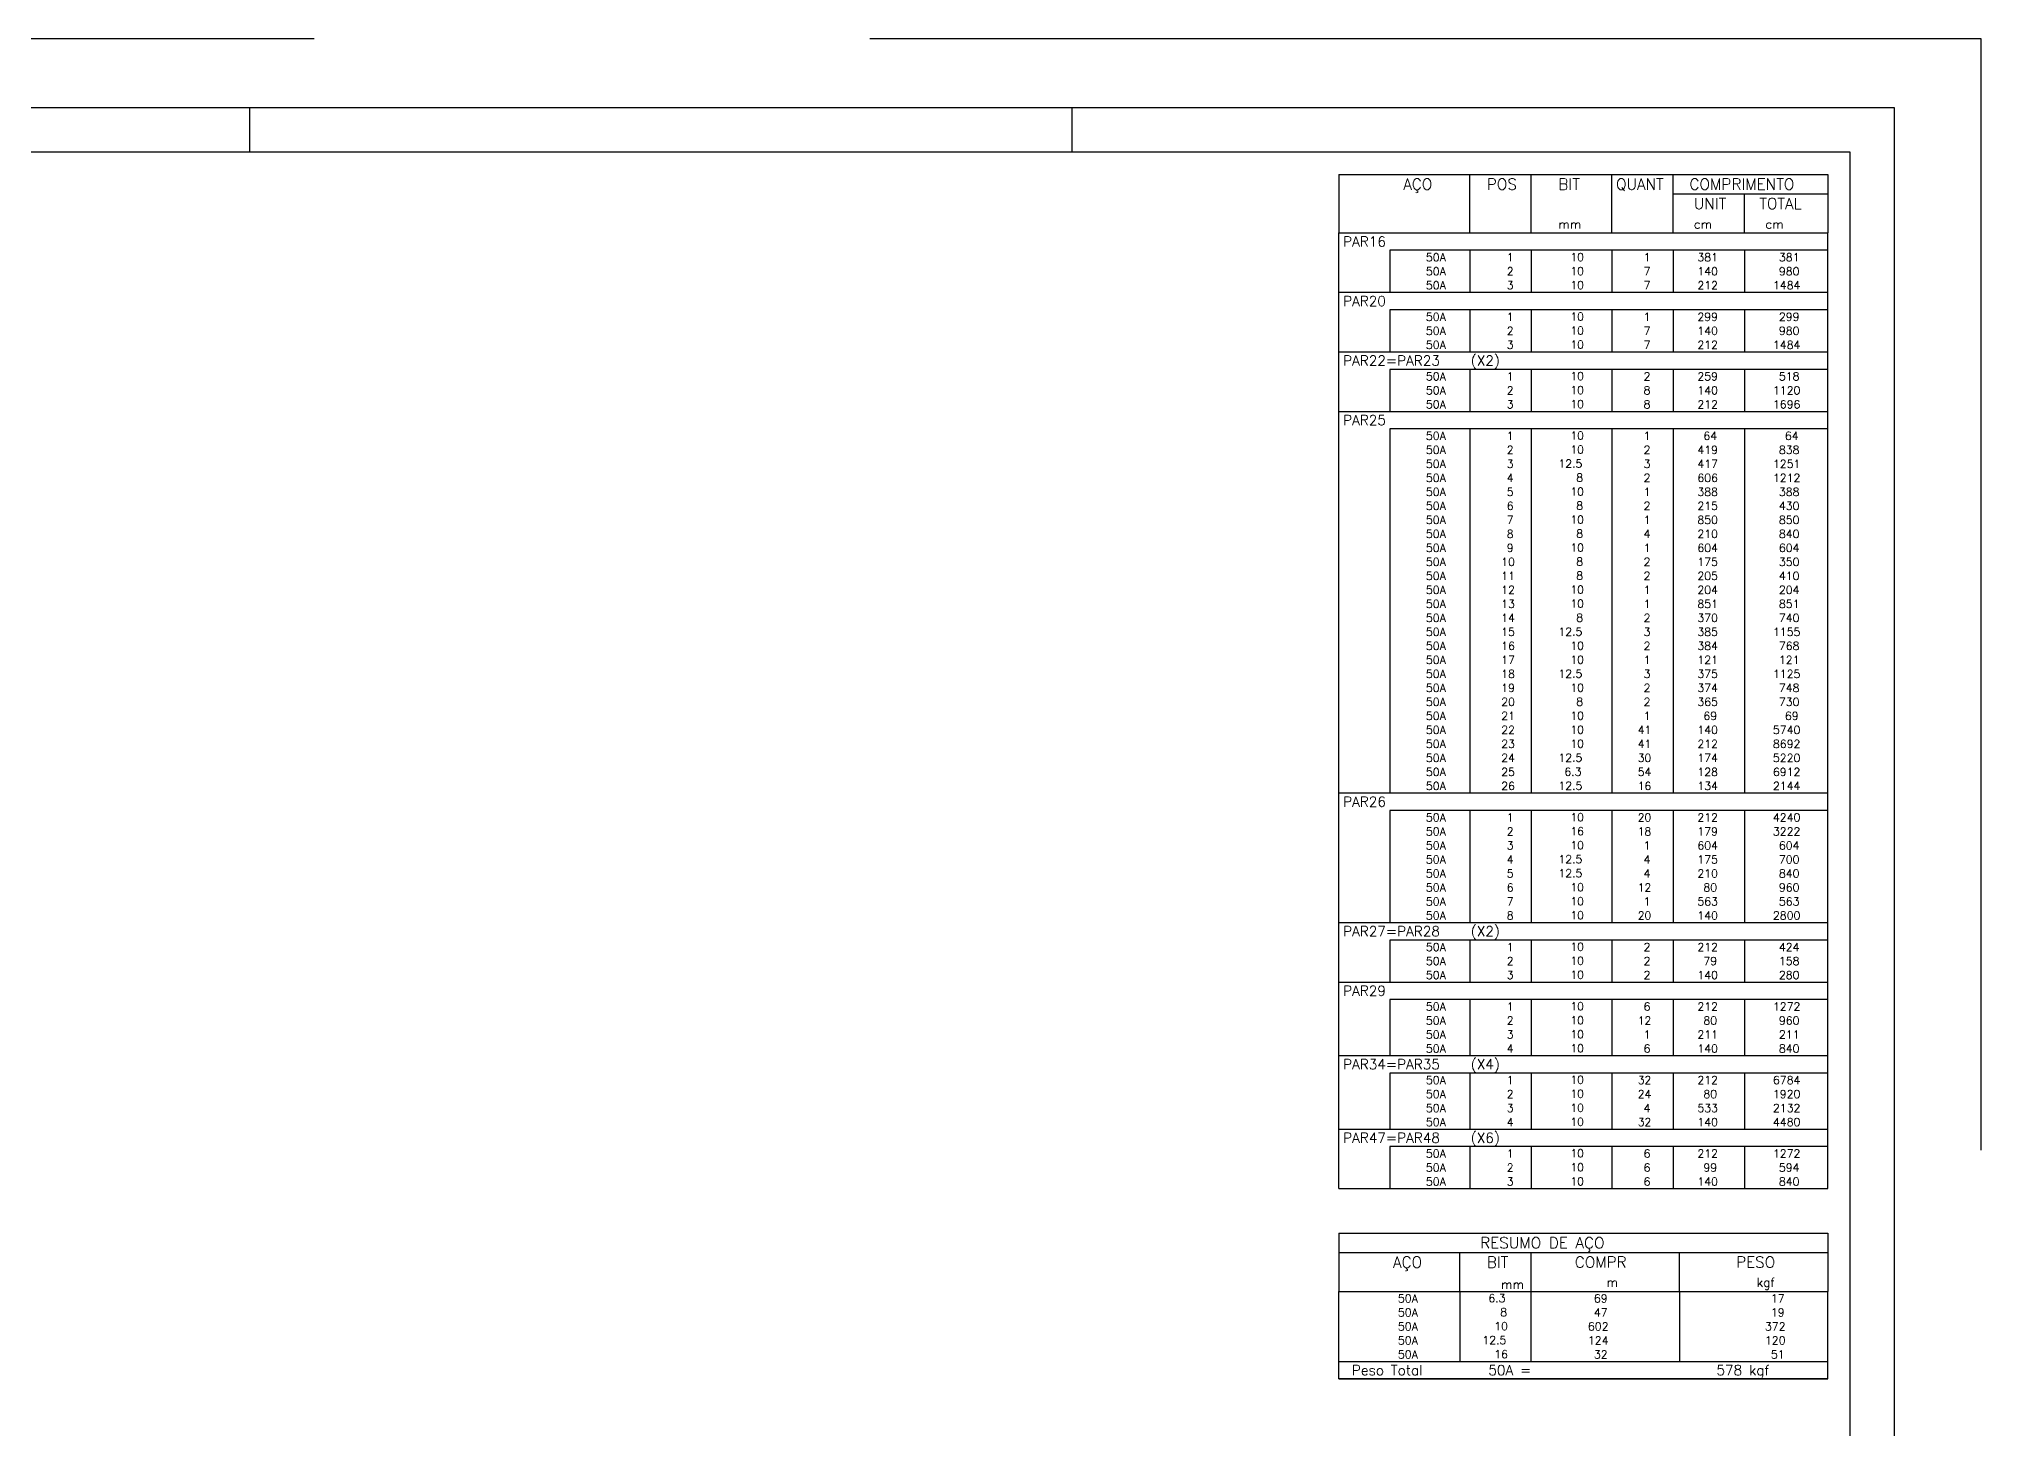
# Model space of a CAD drawing. Extents: x -2 to 121, y -2 to 61.
# Drawn here: x 77.16 to 120.85, y 29.7 to 60.95 of the extents above; entities that cross this region are included whole.
import ezdxf

# ---------------------------------------------------------------- set-up
doc = ezdxf.new("R2010")
doc.units = 0
doc.header["$MEASUREMENT"] = 0
doc.linetypes.add('HIDDEN', pattern=[0.375, 0.25, -0.125])
doc.layers.get('Defpoints').update_dxf_attribs({"linetype": 'CONTINUOUS'})
doc.layers.add('ARQ_FOLHA', color=7, linetype='CONTINUOUS')
doc.layers.add('PENA_02', color=2, linetype='CONTINUOUS')
doc.styles.get("Standard").update_dxf_attribs({"font": 'ROMANS.SHX'})

msp = doc.modelspace()

# ---------------------------------------------------------------- linework, layer by layer
at = {"layer": 'ARQ_FOLHA', "color": 1}
for p, q in [((81.9, 58.397503), (81.9, 59.397503)), ((100.4, 58.397503), (100.4, 59.397503))]:
    msp.add_line(p, q, dxfattribs=at)
for points in [[(0, -0.002497), (118.9, -0.002497), (118.9, 59.397503), (0, 59.397503)], [(2.5, 0.997503), (117.9, 0.997503), (117.9, 58.397503), (2.5, 58.397503)]]:
    msp.add_lwpolyline(points, close=True, dxfattribs=at)
at = {"layer": 'Defpoints', "color": 8, "linetype": 'HIDDEN', "ltscale": 100}
msp.add_lwpolyline([(-1.95, 60.947503), (-1.95, -1.552497), (120.85, -1.552497), (120.85, 60.947503)], close=True, dxfattribs=at)
at = {"layer": 'PENA_02', "linetype": 'Continuous'}
for p, q in [((106.4, 57.897504), (106.4, 56.585004)), ((106.4, 57.897504), (117.4, 57.897504)), ((109.35, 56.585004), (109.35, 57.897504)), ((110.73, 56.585004), (110.73, 57.897504)), ((112.54, 56.585004), (112.54, 57.897504)), ((113.92, 56.585004), (113.92, 57.897504)), ((117.4, 57.897504), (117.4, 56.585004)), ((113.92, 57.460004), (117.4, 57.460004)), ((115.53, 56.585004), (115.53, 57.460004)), ((106.4, 56.585004), (117.4, 56.585004)), ((106.4, 56.191254), (106.4, 56.585004)), ((106.4, 56.585004), (117.4, 56.585004)), ((117.4, 56.191254), (117.4, 56.585004)), ((106.4, 55.876254), (106.4, 56.191254)), ((117.4, 56.191254), (107.55, 56.191254)), ((107.55, 56.191254), (107.55, 55.876254)), ((109.35, 56.191254), (109.35, 55.876254)), ((110.73, 56.191254), (110.73, 55.876254)), ((112.54, 56.191254), (112.54, 55.876254)), ((113.92, 56.191254), (113.92, 55.876254)), ((115.53, 56.191254), (115.53, 55.876254)), ((117.4, 55.876254), (117.4, 56.191254)), ((106.4, 55.561254), (106.4, 55.876254)), ((106.4, 55.246254), (106.4, 55.561254)), ((107.55, 55.876254), (107.55, 55.561254)), ((107.55, 55.561254), (107.55, 55.246254)), ((109.35, 55.876254), (109.35, 55.561254)), ((109.35, 55.561254), (109.35, 55.246254)), ((110.73, 55.876254), (110.73, 55.561254)), ((110.73, 55.561254), (110.73, 55.246254)), ((112.54, 55.876254), (112.54, 55.561254)), ((112.54, 55.561254), (112.54, 55.246254)), ((113.92, 55.876254), (113.92, 55.561254)), ((113.92, 55.561254), (113.92, 55.246254)), ((115.53, 55.876254), (115.53, 55.561254)), ((115.53, 55.561254), (115.53, 55.246254)), ((117.4, 55.561254), (117.4, 55.876254)), ((117.4, 55.246254), (117.4, 55.561254)), ((106.4, 54.852504), (106.4, 55.246254)), ((106.4, 55.246254), (117.4, 55.246254)), ((117.4, 54.852504), (117.4, 55.246254)), ((106.4, 54.537504), (106.4, 54.852504)), ((117.4, 54.852504), (107.55, 54.852504)), ((107.55, 54.852504), (107.55, 54.537504)), ((109.35, 54.852504), (109.35, 54.537504)), ((110.73, 54.852504), (110.73, 54.537504)), ((112.54, 54.852504), (112.54, 54.537504)), ((113.92, 54.852504), (113.92, 54.537504)), ((115.53, 54.852504), (115.53, 54.537504)), ((117.4, 54.537504), (117.4, 54.852504)), ((106.4, 54.222504), (106.4, 54.537504)), ((106.4, 53.907504), (106.4, 54.222504)), ((107.55, 54.537504), (107.55, 54.222504)), ((107.55, 54.222504), (107.55, 53.907504)), ((109.35, 54.537504), (109.35, 54.222504)), ((109.35, 54.222504), (109.35, 53.907504)), ((110.73, 54.537504), (110.73, 54.222504)), ((110.73, 54.222504), (110.73, 53.907504)), ((112.54, 54.537504), (112.54, 54.222504)), ((112.54, 54.222504), (112.54, 53.907504)), ((113.92, 54.537504), (113.92, 54.222504)), ((113.92, 54.222504), (113.92, 53.907504)), ((115.53, 54.537504), (115.53, 54.222504)), ((115.53, 54.222504), (115.53, 53.907504)), ((117.4, 54.222504), (117.4, 54.537504)), ((117.4, 53.907504), (117.4, 54.222504)), ((106.4, 53.513754), (106.4, 53.907504)), ((106.4, 53.907504), (117.4, 53.907504)), ((117.4, 53.513754), (117.4, 53.907504)), ((106.4, 53.198754), (106.4, 53.513754)), ((117.4, 53.513754), (107.55, 53.513754)), ((107.55, 53.513754), (107.55, 53.198754)), ((109.35, 53.513754), (109.35, 53.198754)), ((110.73, 53.513754), (110.73, 53.198754)), ((112.54, 53.513754), (112.54, 53.198754)), ((113.92, 53.513754), (113.92, 53.198754)), ((115.53, 53.513754), (115.53, 53.198754)), ((117.4, 53.198754), (117.4, 53.513754)), ((106.4, 52.883754), (106.4, 53.198754)), ((106.4, 52.568754), (106.4, 52.883754)), ((107.55, 53.198754), (107.55, 52.883754)), ((107.55, 52.883754), (107.55, 52.568754)), ((109.35, 53.198754), (109.35, 52.883754)), ((109.35, 52.883754), (109.35, 52.568754)), ((110.73, 53.198754), (110.73, 52.883754)), ((110.73, 52.883754), (110.73, 52.568754)), ((112.54, 53.198754), (112.54, 52.883754)), ((112.54, 52.883754), (112.54, 52.568754)), ((113.92, 53.198754), (113.92, 52.883754)), ((113.92, 52.883754), (113.92, 52.568754)), ((115.53, 53.198754), (115.53, 52.883754)), ((115.53, 52.883754), (115.53, 52.568754)), ((117.4, 52.883754), (117.4, 53.198754)), ((117.4, 52.568754), (117.4, 52.883754)), ((106.4, 52.175004), (106.4, 52.568754)), ((106.4, 52.568754), (117.4, 52.568754)), ((117.4, 52.175004), (117.4, 52.568754)), ((106.4, 51.860004), (106.4, 52.175004)), ((117.4, 52.175004), (107.55, 52.175004)), ((107.55, 52.175004), (107.55, 51.860004)), ((109.35, 52.175004), (109.35, 51.860004)), ((110.73, 52.175004), (110.73, 51.860004)), ((112.54, 52.175004), (112.54, 51.860004)), ((113.92, 52.175004), (113.92, 51.860004)), ((115.53, 52.175004), (115.53, 51.860004)), ((117.4, 51.860004), (117.4, 52.175004)), ((106.4, 51.545005), (106.4, 51.860004)), ((107.55, 51.860004), (107.55, 51.545005)), ((109.35, 51.860004), (109.35, 51.545005)), ((110.73, 51.860004), (110.73, 51.545005)), ((112.54, 51.860004), (112.54, 51.545005)), ((113.92, 51.860004), (113.92, 51.545005)), ((115.53, 51.860004), (115.53, 51.545005)), ((117.4, 51.545005), (117.4, 51.860004)), ((106.4, 51.230005), (106.4, 51.545005)), ((106.4, 50.915005), (106.4, 51.230005)), ((107.55, 51.545005), (107.55, 51.230005)), ((107.55, 51.230005), (107.55, 50.915005)), ((109.35, 51.545005), (109.35, 51.230005)), ((109.35, 51.230005), (109.35, 50.915005)), ((110.73, 51.545005), (110.73, 51.230005)), ((110.73, 51.230005), (110.73, 50.915005)), ((112.54, 51.545005), (112.54, 51.230005)), ((112.54, 51.230005), (112.54, 50.915005)), ((113.92, 51.545005), (113.92, 51.230005)), ((113.92, 51.230005), (113.92, 50.915005)), ((115.53, 51.545005), (115.53, 51.230005)), ((115.53, 51.230005), (115.53, 50.915005)), ((117.4, 51.230005), (117.4, 51.545005)), ((117.4, 50.915005), (117.4, 51.230005)), ((106.4, 50.600005), (106.4, 50.915005)), ((107.55, 50.915005), (107.55, 50.600005)), ((109.35, 50.915005), (109.35, 50.600005)), ((110.73, 50.915005), (110.73, 50.600005)), ((112.54, 50.915005), (112.54, 50.600005)), ((113.92, 50.915005), (113.92, 50.600005)), ((115.53, 50.915005), (115.53, 50.600005)), ((117.4, 50.600005), (117.4, 50.915005)), ((106.4, 50.285005), (106.4, 50.600005)), ((106.4, 49.970005), (106.4, 50.285005)), ((107.55, 50.600005), (107.55, 50.285005)), ((107.55, 50.285005), (107.55, 49.970005)), ((109.35, 50.600005), (109.35, 50.285005)), ((109.35, 50.285005), (109.35, 49.970005)), ((110.73, 50.600005), (110.73, 50.285005)), ((110.73, 50.285005), (110.73, 49.970005)), ((112.54, 50.600005), (112.54, 50.285005)), ((112.54, 50.285005), (112.54, 49.970005)), ((113.92, 50.600005), (113.92, 50.285005)), ((113.92, 50.285005), (113.92, 49.970005)), ((115.53, 50.600005), (115.53, 50.285005)), ((115.53, 50.285005), (115.53, 49.970005)), ((117.4, 50.285005), (117.4, 50.600005)), ((117.4, 49.970005), (117.4, 50.285005)), ((106.4, 49.655005), (106.4, 49.970005)), ((107.55, 49.970005), (107.55, 49.655005)), ((109.35, 49.970005), (109.35, 49.655005)), ((110.73, 49.970005), (110.73, 49.655005)), ((112.54, 49.970005), (112.54, 49.655005)), ((113.92, 49.970005), (113.92, 49.655005)), ((115.53, 49.970005), (115.53, 49.655005)), ((117.4, 49.655005), (117.4, 49.970005)), ((106.4, 49.340005), (106.4, 49.655005)), ((107.55, 49.655005), (107.55, 49.340005)), ((109.35, 49.655005), (109.35, 49.340005)), ((110.73, 49.655005), (110.73, 49.340005)), ((112.54, 49.655005), (112.54, 49.340005)), ((113.92, 49.655005), (113.92, 49.340005)), ((115.53, 49.655005), (115.53, 49.340005)), ((117.4, 49.340005), (117.4, 49.655005)), ((106.4, 49.025005), (106.4, 49.340005)), ((106.4, 48.710005), (106.4, 49.025005)), ((107.55, 49.340005), (107.55, 49.025005)), ((107.55, 49.025005), (107.55, 48.710005)), ((109.35, 49.340005), (109.35, 49.025005)), ((109.35, 49.025005), (109.35, 48.710005)), ((110.73, 49.340005), (110.73, 49.025005)), ((110.73, 49.025005), (110.73, 48.710005)), ((112.54, 49.340005), (112.54, 49.025005)), ((112.54, 49.025005), (112.54, 48.710005)), ((113.92, 49.340005), (113.92, 49.025005)), ((113.92, 49.025005), (113.92, 48.710005)), ((115.53, 49.340005), (115.53, 49.025005)), ((115.53, 49.025005), (115.53, 48.710005)), ((117.4, 49.025005), (117.4, 49.340005)), ((117.4, 48.710005), (117.4, 49.025005)), ((106.4, 48.395005), (106.4, 48.710005)), ((107.55, 48.710005), (107.55, 48.395005)), ((109.35, 48.710005), (109.35, 48.395005)), ((110.73, 48.710005), (110.73, 48.395005)), ((112.54, 48.710005), (112.54, 48.395005)), ((113.92, 48.710005), (113.92, 48.395005)), ((115.53, 48.710005), (115.53, 48.395005)), ((117.4, 48.395005), (117.4, 48.710005)), ((106.4, 48.080006), (106.4, 48.395005)), ((106.4, 47.765006), (106.4, 48.080006)), ((107.55, 48.395005), (107.55, 48.080006)), ((107.55, 48.080006), (107.55, 47.765006)), ((109.35, 48.395005), (109.35, 48.080006)), ((109.35, 48.080006), (109.35, 47.765006)), ((110.73, 48.395005), (110.73, 48.080006)), ((110.73, 48.080006), (110.73, 47.765006)), ((112.54, 48.395005), (112.54, 48.080006)), ((112.54, 48.080006), (112.54, 47.765006)), ((113.92, 48.395005), (113.92, 48.080006)), ((113.92, 48.080006), (113.92, 47.765006)), ((115.53, 48.395005), (115.53, 48.080006)), ((115.53, 48.080006), (115.53, 47.765006)), ((117.4, 48.080006), (117.4, 48.395005)), ((117.4, 47.765006), (117.4, 48.080006)), ((106.4, 47.450006), (106.4, 47.765006)), ((107.55, 47.765006), (107.55, 47.450006)), ((109.35, 47.765006), (109.35, 47.450006)), ((110.73, 47.765006), (110.73, 47.450006)), ((112.54, 47.765006), (112.54, 47.450006)), ((113.92, 47.765006), (113.92, 47.450006)), ((115.53, 47.765006), (115.53, 47.450006)), ((117.4, 47.450006), (117.4, 47.765006)), ((106.4, 47.135006), (106.4, 47.450006)), ((107.55, 47.450006), (107.55, 47.135006)), ((109.35, 47.450006), (109.35, 47.135006)), ((110.73, 47.450006), (110.73, 47.135006)), ((112.54, 47.450006), (112.54, 47.135006)), ((113.92, 47.450006), (113.92, 47.135006)), ((115.53, 47.450006), (115.53, 47.135006)), ((117.4, 47.135006), (117.4, 47.450006)), ((106.4, 46.820006), (106.4, 47.135006)), ((106.4, 46.505006), (106.4, 46.820006)), ((107.55, 47.135006), (107.55, 46.820006)), ((107.55, 46.820006), (107.55, 46.505006)), ((109.35, 47.135006), (109.35, 46.820006)), ((109.35, 46.820006), (109.35, 46.505006)), ((110.73, 47.135006), (110.73, 46.820006)), ((110.73, 46.820006), (110.73, 46.505006)), ((112.54, 47.135006), (112.54, 46.820006)), ((112.54, 46.820006), (112.54, 46.505006)), ((113.92, 47.135006), (113.92, 46.820006)), ((113.92, 46.820006), (113.92, 46.505006)), ((115.53, 47.135006), (115.53, 46.820006)), ((115.53, 46.820006), (115.53, 46.505006)), ((117.4, 46.820006), (117.4, 47.135006)), ((117.4, 46.505006), (117.4, 46.820006)), ((106.4, 46.190006), (106.4, 46.505006)), ((107.55, 46.505006), (107.55, 46.190006)), ((109.35, 46.505006), (109.35, 46.190006)), ((110.73, 46.505006), (110.73, 46.190006)), ((112.54, 46.505006), (112.54, 46.190006)), ((113.92, 46.505006), (113.92, 46.190006)), ((115.53, 46.505006), (115.53, 46.190006)), ((117.4, 46.190006), (117.4, 46.505006)), ((106.4, 45.875006), (106.4, 46.190006)), ((107.55, 46.190006), (107.55, 45.875006)), ((109.35, 46.190006), (109.35, 45.875006)), ((110.73, 46.190006), (110.73, 45.875006)), ((112.54, 46.190006), (112.54, 45.875006)), ((113.92, 46.190006), (113.92, 45.875006)), ((115.53, 46.190006), (115.53, 45.875006)), ((117.4, 45.875006), (117.4, 46.190006)), ((106.4, 45.560006), (106.4, 45.875006)), ((106.4, 45.245006), (106.4, 45.560006)), ((107.55, 45.875006), (107.55, 45.560006)), ((107.55, 45.560006), (107.55, 45.245006)), ((109.35, 45.875006), (109.35, 45.560006)), ((109.35, 45.560006), (109.35, 45.245006)), ((110.73, 45.875006), (110.73, 45.560006)), ((110.73, 45.560006), (110.73, 45.245006)), ((112.54, 45.875006), (112.54, 45.560006)), ((112.54, 45.560006), (112.54, 45.245006)), ((113.92, 45.875006), (113.92, 45.560006)), ((113.92, 45.560006), (113.92, 45.245006)), ((115.53, 45.875006), (115.53, 45.560006)), ((115.53, 45.560006), (115.53, 45.245006)), ((117.4, 45.560006), (117.4, 45.875006)), ((117.4, 45.245006), (117.4, 45.560006)), ((106.4, 44.930006), (106.4, 45.245006)), ((107.55, 45.245006), (107.55, 44.930006)), ((109.35, 45.245006), (109.35, 44.930006)), ((110.73, 45.245006), (110.73, 44.930006)), ((112.54, 45.245006), (112.54, 44.930006)), ((113.92, 45.245006), (113.92, 44.930006)), ((115.53, 45.245006), (115.53, 44.930006)), ((117.4, 44.930006), (117.4, 45.245006)), ((106.4, 44.615007), (106.4, 44.930006)), ((106.4, 44.300007), (106.4, 44.615007)), ((107.55, 44.930006), (107.55, 44.615007)), ((107.55, 44.615007), (107.55, 44.300007)), ((109.35, 44.930006), (109.35, 44.615007)), ((109.35, 44.615007), (109.35, 44.300007)), ((110.73, 44.930006), (110.73, 44.615007)), ((110.73, 44.615007), (110.73, 44.300007)), ((112.54, 44.930006), (112.54, 44.615007)), ((112.54, 44.615007), (112.54, 44.300007)), ((113.92, 44.930006), (113.92, 44.615007)), ((113.92, 44.615007), (113.92, 44.300007)), ((115.53, 44.930006), (115.53, 44.615007)), ((115.53, 44.615007), (115.53, 44.300007)), ((117.4, 44.615007), (117.4, 44.930006)), ((117.4, 44.300007), (117.4, 44.615007)), ((106.4, 43.985007), (106.4, 44.300007)), ((107.55, 44.300007), (107.55, 43.985007)), ((109.35, 44.300007), (109.35, 43.985007)), ((110.73, 44.300007), (110.73, 43.985007)), ((112.54, 44.300007), (112.54, 43.985007)), ((113.92, 44.300007), (113.92, 43.985007)), ((115.53, 44.300007), (115.53, 43.985007)), ((117.4, 43.985007), (117.4, 44.300007)), ((106.4, 43.591257), (106.4, 43.985007)), ((106.4, 43.985007), (117.4, 43.985007)), ((117.4, 43.591257), (117.4, 43.985007)), ((106.4, 43.276257), (106.4, 43.591257)), ((106.4, 42.961257), (106.4, 43.276257)), ((117.4, 43.591257), (107.55, 43.591257)), ((107.55, 43.591257), (107.55, 43.276257)), ((107.55, 43.276257), (107.55, 42.961257)), ((109.35, 43.591257), (109.35, 43.276257)), ((109.35, 43.276257), (109.35, 42.961257)), ((110.73, 43.591257), (110.73, 43.276257)), ((110.73, 43.276257), (110.73, 42.961257)), ((112.54, 43.591257), (112.54, 43.276257)), ((112.54, 43.276257), (112.54, 42.961257)), ((113.92, 43.591257), (113.92, 43.276257)), ((113.92, 43.276257), (113.92, 42.961257)), ((115.53, 43.591257), (115.53, 43.276257)), ((115.53, 43.276257), (115.53, 42.961257)), ((117.4, 43.276257), (117.4, 43.591257)), ((117.4, 42.961257), (117.4, 43.276257)), ((106.4, 42.646257), (106.4, 42.961257)), ((107.55, 42.961257), (107.55, 42.646257)), ((109.35, 42.961257), (109.35, 42.646257)), ((110.73, 42.961257), (110.73, 42.646257)), ((112.54, 42.961257), (112.54, 42.646257)), ((113.92, 42.961257), (113.92, 42.646257)), ((115.53, 42.961257), (115.53, 42.646257)), ((117.4, 42.646257), (117.4, 42.961257)), ((106.4, 42.331257), (106.4, 42.646257)), ((107.55, 42.646257), (107.55, 42.331257)), ((109.35, 42.646257), (109.35, 42.331257)), ((110.73, 42.646257), (110.73, 42.331257)), ((112.54, 42.646257), (112.54, 42.331257)), ((113.92, 42.646257), (113.92, 42.331257)), ((115.53, 42.646257), (115.53, 42.331257)), ((117.4, 42.331257), (117.4, 42.646257)), ((106.4, 42.016257), (106.4, 42.331257)), ((106.4, 41.701257), (106.4, 42.016257)), ((107.55, 42.331257), (107.55, 42.016257)), ((107.55, 42.016257), (107.55, 41.701257)), ((109.35, 42.331257), (109.35, 42.016257)), ((109.35, 42.016257), (109.35, 41.701257)), ((110.73, 42.331257), (110.73, 42.016257)), ((110.73, 42.016257), (110.73, 41.701257)), ((112.54, 42.331257), (112.54, 42.016257)), ((112.54, 42.016257), (112.54, 41.701257)), ((113.92, 42.331257), (113.92, 42.016257)), ((113.92, 42.016257), (113.92, 41.701257)), ((115.53, 42.331257), (115.53, 42.016257)), ((115.53, 42.016257), (115.53, 41.701257)), ((117.4, 42.016257), (117.4, 42.331257)), ((117.4, 41.701257), (117.4, 42.016257)), ((106.4, 41.386257), (106.4, 41.701257)), ((107.55, 41.701257), (107.55, 41.386257)), ((109.35, 41.701257), (109.35, 41.386257)), ((110.73, 41.701257), (110.73, 41.386257)), ((112.54, 41.701257), (112.54, 41.386257)), ((113.92, 41.701257), (113.92, 41.386257)), ((115.53, 41.701257), (115.53, 41.386257)), ((117.4, 41.386257), (117.4, 41.701257)), ((106.4, 41.071257), (106.4, 41.386257)), ((107.55, 41.386257), (107.55, 41.071257)), ((109.35, 41.386257), (109.35, 41.071257)), ((110.73, 41.386257), (110.73, 41.071257)), ((112.54, 41.386257), (112.54, 41.071257)), ((113.92, 41.386257), (113.92, 41.071257)), ((115.53, 41.386257), (115.53, 41.071257)), ((117.4, 41.071257), (117.4, 41.386257)), ((106.4, 40.677507), (106.4, 41.071257)), ((106.4, 41.071257), (117.4, 41.071257)), ((106.4, 40.362508), (106.4, 40.677507)), ((117.4, 40.677507), (107.55, 40.677507)), ((107.55, 40.677507), (107.55, 40.362508)), ((109.35, 40.677507), (109.35, 40.362508)), ((110.73, 40.677507), (110.73, 40.362508)), ((112.54, 40.677507), (112.54, 40.362508)), ((113.92, 40.677507), (113.92, 40.362508)), ((115.53, 40.677507), (115.53, 40.362508)), ((117.4, 40.677507), (117.4, 41.071257)), ((117.4, 40.362508), (117.4, 40.677507)), ((106.4, 40.047508), (106.4, 40.362508)), ((107.55, 40.362508), (107.55, 40.047508)), ((109.35, 40.362508), (109.35, 40.047508)), ((110.73, 40.362508), (110.73, 40.047508)), ((112.54, 40.362508), (112.54, 40.047508)), ((113.92, 40.362508), (113.92, 40.047508)), ((115.53, 40.362508), (115.53, 40.047508)), ((117.4, 40.047508), (117.4, 40.362508)), ((106.4, 39.732508), (106.4, 40.047508)), ((107.55, 40.047508), (107.55, 39.732508)), ((109.35, 40.047508), (109.35, 39.732508)), ((110.73, 40.047508), (110.73, 39.732508)), ((112.54, 40.047508), (112.54, 39.732508)), ((113.92, 40.047508), (113.92, 39.732508)), ((115.53, 40.047508), (115.53, 39.732508)), ((117.4, 39.732508), (117.4, 40.047508)), ((106.4, 39.338758), (106.4, 39.732508)), ((106.4, 39.732508), (117.4, 39.732508)), ((106.4, 39.023758), (106.4, 39.338758)), ((117.4, 39.338758), (107.55, 39.338758)), ((107.55, 39.338758), (107.55, 39.023758)), ((109.35, 39.338758), (109.35, 39.023758)), ((110.73, 39.338758), (110.73, 39.023758)), ((112.54, 39.338758), (112.54, 39.023758)), ((113.92, 39.338758), (113.92, 39.023758)), ((115.53, 39.338758), (115.53, 39.023758)), ((117.4, 39.338758), (117.4, 39.732508)), ((117.4, 39.023758), (117.4, 39.338758)), ((106.4, 38.708758), (106.4, 39.023758)), ((107.55, 39.023758), (107.55, 38.708758)), ((109.35, 39.023758), (109.35, 38.708758)), ((110.73, 39.023758), (110.73, 38.708758)), ((112.54, 39.023758), (112.54, 38.708758)), ((113.92, 39.023758), (113.92, 38.708758)), ((115.53, 39.023758), (115.53, 38.708758)), ((117.4, 38.708758), (117.4, 39.023758)), ((106.4, 38.393758), (106.4, 38.708758)), ((107.55, 38.708758), (107.55, 38.393758)), ((109.35, 38.708758), (109.35, 38.393758)), ((110.73, 38.708758), (110.73, 38.393758)), ((112.54, 38.708758), (112.54, 38.393758)), ((113.92, 38.708758), (113.92, 38.393758)), ((115.53, 38.708758), (115.53, 38.393758)), ((117.4, 38.393758), (117.4, 38.708758)), ((106.4, 38.078758), (106.4, 38.393758)), ((106.4, 37.685008), (106.4, 38.078758)), ((106.4, 38.078758), (117.4, 38.078758)), ((107.55, 38.393758), (107.55, 38.078758)), ((109.35, 38.393758), (109.35, 38.078758)), ((110.73, 38.393758), (110.73, 38.078758)), ((112.54, 38.393758), (112.54, 38.078758)), ((113.92, 38.393758), (113.92, 38.078758)), ((115.53, 38.393758), (115.53, 38.078758)), ((117.4, 38.078758), (117.4, 38.393758)), ((117.4, 37.685008), (117.4, 38.078758)), ((106.4, 37.370008), (106.4, 37.685008)), ((117.4, 37.685008), (107.55, 37.685008)), ((107.55, 37.685008), (107.55, 37.370008)), ((109.35, 37.685008), (109.35, 37.370008)), ((110.73, 37.685008), (110.73, 37.370008)), ((112.54, 37.685008), (112.54, 37.370008)), ((113.92, 37.685008), (113.92, 37.370008)), ((115.53, 37.685008), (115.53, 37.370008)), ((117.4, 37.370008), (117.4, 37.685008)), ((106.4, 37.055008), (106.4, 37.370008)), ((107.55, 37.370008), (107.55, 37.055008)), ((109.35, 37.370008), (109.35, 37.055008)), ((110.73, 37.370008), (110.73, 37.055008)), ((112.54, 37.370008), (112.54, 37.055008)), ((113.92, 37.370008), (113.92, 37.055008)), ((115.53, 37.370008), (115.53, 37.055008)), ((117.4, 37.055008), (117.4, 37.370008)), ((106.4, 36.740008), (106.4, 37.055008)), ((106.4, 36.425008), (106.4, 36.740008)), ((107.55, 37.055008), (107.55, 36.740008)), ((107.55, 36.740008), (107.55, 36.425008)), ((109.35, 37.055008), (109.35, 36.740008)), ((109.35, 36.740008), (109.35, 36.425008)), ((110.73, 37.055008), (110.73, 36.740008)), ((110.73, 36.740008), (110.73, 36.425008)), ((112.54, 37.055008), (112.54, 36.740008)), ((112.54, 36.740008), (112.54, 36.425008)), ((113.92, 37.055008), (113.92, 36.740008)), ((113.92, 36.740008), (113.92, 36.425008)), ((115.53, 37.055008), (115.53, 36.740008)), ((115.53, 36.740008), (115.53, 36.425008)), ((117.4, 36.740008), (117.4, 37.055008)), ((117.4, 36.425008), (117.4, 36.740008)), ((106.4, 36.031258), (106.4, 36.425008)), ((106.4, 36.425008), (117.4, 36.425008)), ((117.4, 36.031258), (117.4, 36.425008)), ((106.4, 35.716259), (106.4, 36.031258)), ((117.4, 36.031258), (107.55, 36.031258)), ((107.55, 36.031258), (107.55, 35.716259)), ((109.35, 36.031258), (109.35, 35.716259)), ((110.73, 36.031258), (110.73, 35.716259)), ((112.54, 36.031258), (112.54, 35.716259)), ((113.92, 36.031258), (113.92, 35.716259)), ((115.53, 36.031258), (115.53, 35.716259)), ((117.4, 35.716259), (117.4, 36.031258)), ((106.4, 35.401259), (106.4, 35.716259)), ((106.4, 35.086259), (106.4, 35.401259)), ((107.55, 35.716259), (107.55, 35.401259)), ((107.55, 35.401259), (107.55, 35.086259)), ((109.35, 35.716259), (109.35, 35.401259)), ((109.35, 35.401259), (109.35, 35.086259)), ((110.73, 35.716259), (110.73, 35.401259)), ((110.73, 35.401259), (110.73, 35.086259)), ((112.54, 35.716259), (112.54, 35.401259)), ((112.54, 35.401259), (112.54, 35.086259)), ((113.92, 35.716259), (113.92, 35.401259)), ((113.92, 35.401259), (113.92, 35.086259)), ((115.53, 35.716259), (115.53, 35.401259)), ((115.53, 35.401259), (115.53, 35.086259)), ((117.4, 35.401259), (117.4, 35.716259)), ((117.4, 35.086259), (117.4, 35.401259)), ((106.4, 35.086259), (117.4, 35.086259)), ((106.4, 34.086259), (106.4, 32.773759)), ((106.4, 34.086259), (117.4, 34.086259)), ((117.4, 34.086259), (117.4, 32.773759)), ((106.4, 33.648759), (117.4, 33.648759)), ((109.12, 32.773759), (109.12, 33.648759)), ((110.73, 32.773759), (110.73, 33.648759)), ((114.065, 32.773759), (114.065, 33.648759)), ((106.4, 32.773759), (117.4, 32.773759)), ((106.4, 32.458758), (106.4, 32.773759)), ((109.12, 32.773759), (109.12, 32.458759)), ((110.73, 32.458758), (110.73, 32.773759)), ((114.065, 32.773759), (114.065, 32.458758)), ((117.4, 32.458758), (117.4, 32.773759)), ((106.4, 32.143758), (106.4, 32.458758)), ((109.12, 32.458758), (109.12, 32.143758)), ((110.73, 32.143758), (110.73, 32.458758)), ((114.065, 32.458758), (114.065, 32.143758)), ((117.4, 32.143758), (117.4, 32.458758)), ((106.4, 31.828758), (106.4, 32.143758)), ((109.12, 32.143758), (109.12, 31.828758)), ((110.73, 31.828758), (110.73, 32.143758)), ((114.065, 32.143758), (114.065, 31.828758)), ((117.4, 31.828758), (117.4, 32.143758)), ((106.4, 31.513757), (106.4, 31.828758)), ((106.4, 31.198757), (106.4, 31.513757)), ((109.12, 31.828758), (109.12, 31.513758)), ((109.12, 31.513757), (109.12, 31.198757)), ((110.73, 31.513757), (110.73, 31.828758)), ((110.73, 31.198757), (110.73, 31.513757)), ((114.065, 31.828758), (114.065, 31.513757)), ((114.065, 31.513757), (114.065, 31.198757)), ((117.4, 31.513757), (117.4, 31.828758)), ((117.4, 31.198757), (117.4, 31.513757)), ((106.4, 31.198757), (117.4, 31.198757)), ((106.4, 30.805007), (106.4, 31.198757)), ((106.4, 31.198757), (117.4, 31.198757)), ((117.4, 30.805007), (117.4, 31.198757)), ((117.4, 30.805007), (106.4, 30.805007)), ((106.4, 30.805007), (117.4, 30.805007))]:
    msp.add_line(p, q, dxfattribs=at)

# ---------------------------------------------------------------- texts
for s, height, p in [('AÇO', 0.25, (107.84958, 57.553754)), ('POS', 0.25, (109.73, 57.553754)), ('BIT', 0.25, (111.34, 57.553754)), ('QUANT', 0.25, (112.636489, 57.553754)), ('COMPRIMENTO', 0.25, (114.289469, 57.553754)), ('UNIT', 0.25, (114.386854, 57.116254)), ('TOTAL', 0.25, (115.859307, 57.116254)), ('mm', 0.2, (111.34, 56.678754)), ('cm', 0.2, (114.386854, 56.678754)), ('cm', 0.2, (115.996854, 56.678754)), ('PAR16', 0.225, (106.495798, 56.275629)), ('     50A', 0.18, (107.689661, 55.943753)), ('  1', 0.18, (109.93, 55.943753)), ('     10', 0.18, (110.936543, 55.949193)), ('    1', 0.18, (112.72, 55.943753)), ('    381', 0.18, (113.93, 55.943753)), ('    381', 0.18, (115.763622, 55.943753)), ('     50A', 0.18, (107.689661, 55.628754)), ('     50A', 0.18, (107.689661, 55.313754)), ('  2', 0.18, (109.93, 55.628754)), ('  3', 0.18, (109.93, 55.313754)), ('     10', 0.18, (110.936543, 55.634193)), ('     10', 0.18, (110.936543, 55.319193)), ('    7', 0.18, (112.72, 55.628754)), ('    7', 0.18, (112.72, 55.313754)), ('    212', 0.18, (113.93, 55.313754)), ('    140', 0.18, (113.93, 55.628754)), ('   1484', 0.18, (115.763622, 55.313754)), ('    980', 0.18, (115.763622, 55.628754)), ('PAR20', 0.225, (106.495798, 54.936879)), ('     50A', 0.18, (107.689661, 54.605004)), ('  1', 0.18, (109.93, 54.605004)), ('     10', 0.18, (110.936543, 54.610443)), ('    1', 0.18, (112.72, 54.605004)), ('    299', 0.18, (113.93, 54.605004)), ('    299', 0.18, (115.763622, 54.605004)), ('     50A', 0.18, (107.689661, 54.290004)), ('  2', 0.18, (109.93, 54.290004)), ('     10', 0.18, (110.936543, 54.295443)), ('    7', 0.18, (112.72, 54.290004)), ('    140', 0.18, (113.93, 54.290004)), ('    980', 0.18, (115.763622, 54.290004)), ('PAR22=PAR23   (X2)', 0.225, (106.495798, 53.598129)), ('     50A', 0.18, (107.689661, 53.975004)), ('  3', 0.18, (109.93, 53.975004)), ('     10', 0.18, (110.936543, 53.980443)), ('    7', 0.18, (112.72, 53.975004)), ('    212', 0.18, (113.93, 53.975004)), ('   1484', 0.18, (115.763622, 53.975004)), ('     50A', 0.18, (107.689661, 53.266254)), ('  1', 0.18, (109.93, 53.266254)), ('     10', 0.18, (110.936543, 53.271694)), ('    2', 0.18, (112.72, 53.266254)), ('    259', 0.18, (113.93, 53.266254)), ('    518', 0.18, (115.763622, 53.266254)), ('     50A', 0.18, (107.689661, 52.951254)), ('  2', 0.18, (109.93, 52.951254)), ('     10', 0.18, (110.936543, 52.956694)), ('    8', 0.18, (112.72, 52.951254)), ('    140', 0.18, (113.93, 52.951254)), ('   1120', 0.18, (115.763622, 52.951254)), ('PAR25', 0.225, (106.495798, 52.259379)), ('     50A', 0.18, (107.689661, 52.636254)), ('  3', 0.18, (109.93, 52.636254)), ('     10', 0.18, (110.936543, 52.641694)), ('    8', 0.18, (112.72, 52.636254)), ('    212', 0.18, (113.93, 52.636254)), ('   1696', 0.18, (115.763622, 52.636254)), ('     50A', 0.18, (107.689661, 51.927504)), ('  1', 0.18, (109.93, 51.927504)), ('     10', 0.18, (110.936543, 51.932944)), ('    1', 0.18, (112.72, 51.927504)), ('     64', 0.18, (113.93, 51.927504)), ('     64', 0.18, (115.763622, 51.927504)), ('     50A', 0.18, (107.689661, 51.612504)), ('  2', 0.18, (109.93, 51.612504)), ('     10', 0.18, (110.936543, 51.617944)), ('    2', 0.18, (112.72, 51.612504)), ('    419', 0.18, (113.93, 51.612504)), ('    838', 0.18, (115.763622, 51.612504)), ('     50A', 0.18, (107.689661, 51.297504)), ('     50A', 0.18, (107.689661, 50.982505)), ('  3', 0.18, (109.93, 51.297504)), ('  4', 0.18, (109.93, 50.982505)), ('   12.5', 0.18, (110.936543, 51.302944)), ('      8', 0.18, (110.936543, 50.987944)), ('    3', 0.18, (112.72, 51.297504)), ('    2', 0.18, (112.72, 50.982505)), ('    417', 0.18, (113.93, 51.297504)), ('    606', 0.18, (113.93, 50.982505)), ('   1251', 0.18, (115.763622, 51.297504)), ('   1212', 0.18, (115.763622, 50.982505)), ('     50A', 0.18, (107.689661, 50.667505)), ('  5', 0.18, (109.93, 50.667505)), ('     10', 0.18, (110.936543, 50.672944)), ('    1', 0.18, (112.72, 50.667505)), ('    388', 0.18, (113.93, 50.667505)), ('    388', 0.18, (115.763622, 50.667505)), ('     50A', 0.18, (107.689661, 50.352505)), ('  6', 0.18, (109.93, 50.352505)), ('      8', 0.18, (110.936543, 50.357944)), ('    2', 0.18, (112.72, 50.352505)), ('    215', 0.18, (113.93, 50.352505)), ('    430', 0.18, (115.763622, 50.352505)), ('     50A', 0.18, (107.689661, 50.037505)), ('     50A', 0.18, (107.689661, 49.722505)), ('  7', 0.18, (109.93, 50.037505)), ('  8', 0.18, (109.93, 49.722505)), ('     10', 0.18, (110.936543, 50.042944)), ('      8', 0.18, (110.936543, 49.727944)), ('    4', 0.18, (112.72, 49.722505)), ('    1', 0.18, (112.72, 50.037505)), ('    850', 0.18, (113.93, 50.037505)), ('    210', 0.18, (113.93, 49.722505)), ('    850', 0.18, (115.763622, 50.037505)), ('    840', 0.18, (115.763622, 49.722505)), ('     50A', 0.18, (107.689661, 49.407505)), ('  9', 0.18, (109.93, 49.407505)), ('     10', 0.18, (110.936543, 49.412945)), ('    1', 0.18, (112.72, 49.407505)), ('    604', 0.18, (113.93, 49.407505)), ('    604', 0.18, (115.763622, 49.407505)), ('     50A', 0.18, (107.689661, 49.092505)), ('     50A', 0.18, (107.689661, 48.777505)), (' 10', 0.18, (109.93, 49.092505)), (' 11', 0.18, (109.93, 48.777505)), ('      8', 0.18, (110.936543, 49.097945)), ('      8', 0.18, (110.936543, 48.782945)), ('    2', 0.18, (112.72, 49.092505)), ('    2', 0.18, (112.72, 48.777505)), ('    205', 0.18, (113.93, 48.777505)), ('    175', 0.18, (113.93, 49.092505)), ('    350', 0.18, (115.763622, 49.092505)), ('    410', 0.18, (115.763622, 48.777505)), ('     50A', 0.18, (107.689661, 48.462505)), (' 12', 0.18, (109.93, 48.462505)), ('     10', 0.18, (110.936543, 48.467945)), ('    1', 0.18, (112.72, 48.462505)), ('    204', 0.18, (113.93, 48.462505)), ('    204', 0.18, (115.763622, 48.462505)), ('     50A', 0.18, (107.689661, 48.147505)), (' 13', 0.18, (109.93, 48.147505)), ('     10', 0.18, (110.936543, 48.152945)), ('    1', 0.18, (112.72, 48.147505)), ('    851', 0.18, (113.93, 48.147505)), ('    851', 0.18, (115.763622, 48.147505)), ('     50A', 0.18, (107.689661, 47.832505)), ('     50A', 0.18, (107.689661, 47.517506)), (' 14', 0.18, (109.93, 47.832505)), (' 15', 0.18, (109.93, 47.517506)), ('   12.5', 0.18, (110.936543, 47.522945)), ('      8', 0.18, (110.936543, 47.837945)), ('    2', 0.18, (112.72, 47.832505)), ('    3', 0.18, (112.72, 47.517506)), ('    370', 0.18, (113.93, 47.832505)), ('    385', 0.18, (113.93, 47.517506)), ('   1155', 0.18, (115.763622, 47.517506)), ('    740', 0.18, (115.763622, 47.832505)), ('     50A', 0.18, (107.689661, 47.202506)), (' 16', 0.18, (109.93, 47.202506)), ('     10', 0.18, (110.936543, 47.207945)), ('    2', 0.18, (112.72, 47.202506)), ('    384', 0.18, (113.93, 47.202506)), ('    768', 0.18, (115.763622, 47.202506)), ('     50A', 0.18, (107.689661, 46.887506)), ('     50A', 0.18, (107.689661, 46.572506)), (' 17', 0.18, (109.93, 46.887506)), (' 18', 0.18, (109.93, 46.572506)), ('   12.5', 0.18, (110.936543, 46.577945)), ('     10', 0.18, (110.936543, 46.892945)), ('    3', 0.18, (112.72, 46.572506)), ('    1', 0.18, (112.72, 46.887506)), ('    375', 0.18, (113.93, 46.572506)), ('    121', 0.18, (113.93, 46.887506)), ('   1125', 0.18, (115.763622, 46.572506)), ('    121', 0.18, (115.763622, 46.887506)), ('     50A', 0.18, (107.689661, 46.257506)), (' 19', 0.18, (109.93, 46.257506)), ('     10', 0.18, (110.936543, 46.262945)), ('    2', 0.18, (112.72, 46.257506)), ('    374', 0.18, (113.93, 46.257506)), ('    748', 0.18, (115.763622, 46.257506)), ('     50A', 0.18, (107.689661, 45.942506)), (' 20', 0.18, (109.93, 45.942506)), ('      8', 0.18, (110.936543, 45.947946)), ('    2', 0.18, (112.72, 45.942506)), ('    365', 0.18, (113.93, 45.942506)), ('    730', 0.18, (115.763622, 45.942506)), ('     50A', 0.18, (107.689661, 45.627506)), ('     50A', 0.18, (107.689661, 45.312506)), (' 21', 0.18, (109.93, 45.627506)), (' 22', 0.18, (109.93, 45.312506)), ('     10', 0.18, (110.936543, 45.632946)), ('     10', 0.18, (110.936543, 45.317946)), ('   41', 0.18, (112.72, 45.312506)), ('    1', 0.18, (112.72, 45.627506)), ('    140', 0.18, (113.93, 45.312506)), ('     69', 0.18, (113.93, 45.627506)), ('   5740', 0.18, (115.763622, 45.312506)), ('     69', 0.18, (115.763622, 45.627506)), ('     50A', 0.18, (107.689661, 44.997506)), (' 23', 0.18, (109.93, 44.997506)), ('     10', 0.18, (110.936543, 45.002946)), ('   41', 0.18, (112.72, 44.997506)), ('    212', 0.18, (113.93, 44.997506)), ('   8692', 0.18, (115.763622, 44.997506)), ('     50A', 0.18, (107.689661, 44.682506)), (' 24', 0.18, (109.93, 44.682506)), ('   12.5', 0.18, (110.936543, 44.687946)), ('   30', 0.18, (112.72, 44.682506)), ('    174', 0.18, (113.93, 44.682506)), ('   5220', 0.18, (115.763622, 44.682506)), ('     50A', 0.18, (107.689661, 44.367506)), ('     50A', 0.18, (107.689661, 44.052507)), (' 25', 0.18, (109.93, 44.367506)), (' 26', 0.18, (109.93, 44.052507)), ('   12.5', 0.18, (110.936543, 44.057946)), ('    6.3', 0.18, (110.936543, 44.372946)), ('   54', 0.18, (112.72, 44.367506)), ('   16', 0.18, (112.72, 44.052507)), ('    128', 0.18, (113.93, 44.367506)), ('    134', 0.18, (113.93, 44.052507)), ('   2144', 0.18, (115.763622, 44.052507)), ('   6912', 0.18, (115.763622, 44.367506)), ('PAR26', 0.225, (106.495798, 43.675632)), ('     50A', 0.18, (107.689661, 43.343757)), ('  1', 0.18, (109.93, 43.343757)), ('     10', 0.18, (110.936543, 43.349196)), ('   20', 0.18, (112.72, 43.343757)), ('    212', 0.18, (113.93, 43.343757)), ('   4240', 0.18, (115.763622, 43.343757)), ('     50A', 0.18, (107.689661, 43.028757)), ('     50A', 0.18, (107.689661, 42.713757)), ('  2', 0.18, (109.93, 43.028757)), ('  3', 0.18, (109.93, 42.713757)), ('     16', 0.18, (110.936543, 43.034196)), ('     10', 0.18, (110.936543, 42.719196)), ('   18', 0.18, (112.72, 43.028757)), ('    1', 0.18, (112.72, 42.713757)), ('    604', 0.18, (113.93, 42.713757)), ('    179', 0.18, (113.93, 43.028757)), ('   3222', 0.18, (115.763622, 43.028757)), ('    604', 0.18, (115.763622, 42.713757)), ('     50A', 0.18, (107.689661, 42.398757)), ('  4', 0.18, (109.93, 42.398757)), ('   12.5', 0.18, (110.936543, 42.404196)), ('    4', 0.18, (112.72, 42.398757)), ('    175', 0.18, (113.93, 42.398757)), ('    700', 0.18, (115.763622, 42.398757)), ('     50A', 0.18, (107.689661, 42.083757)), ('     50A', 0.18, (107.689661, 41.768757)), ('  5', 0.18, (109.93, 42.083757)), ('  6', 0.18, (109.93, 41.768757)), ('   12.5', 0.18, (110.936543, 42.089197)), ('     10', 0.18, (110.936543, 41.774197)), ('   12', 0.18, (112.72, 41.768757)), ('    4', 0.18, (112.72, 42.083757)), ('    210', 0.18, (113.93, 42.083757)), ('     80', 0.18, (113.93, 41.768757)), ('    840', 0.18, (115.763622, 42.083757)), ('    960', 0.18, (115.763622, 41.768757)), ('     50A', 0.18, (107.689661, 41.453757)), ('  7', 0.18, (109.93, 41.453757)), ('     10', 0.18, (110.936543, 41.459197)), ('    1', 0.18, (112.72, 41.453757)), ('    563', 0.18, (113.93, 41.453757)), ('    563', 0.18, (115.763622, 41.453757)), ('     50A', 0.18, (107.689661, 41.138757)), ('  8', 0.18, (109.93, 41.138757)), ('     10', 0.18, (110.936543, 41.144197)), ('   20', 0.18, (112.72, 41.138757)), ('    140', 0.18, (113.93, 41.138757)), ('   2800', 0.18, (115.763622, 41.138757)), ('PAR27=PAR28   (X2)', 0.225, (106.495798, 40.761882)), ('     50A', 0.18, (107.689661, 40.430007)), ('     50A', 0.18, (107.689661, 40.115007)), ('  2', 0.18, (109.93, 40.115007)), ('  1', 0.18, (109.93, 40.430007)), ('     10', 0.18, (110.936543, 40.435447)), ('     10', 0.18, (110.936543, 40.120447)), ('    2', 0.18, (112.72, 40.430007)), ('    2', 0.18, (112.72, 40.115007)), ('    212', 0.18, (113.93, 40.430007)), ('     79', 0.18, (113.93, 40.115007)), ('    424', 0.18, (115.763622, 40.430007)), ('    158', 0.18, (115.763622, 40.115007)), ('     50A', 0.18, (107.689661, 39.800008)), ('  3', 0.18, (109.93, 39.800008)), ('     10', 0.18, (110.936543, 39.805447)), ('    2', 0.18, (112.72, 39.800008)), ('    140', 0.18, (113.93, 39.800008)), ('    280', 0.18, (115.763622, 39.800008)), ('PAR29', 0.225, (106.495798, 39.423133)), ('     50A', 0.18, (107.689661, 39.091258)), ('     50A', 0.18, (107.689661, 38.776258)), ('  2', 0.18, (109.93, 38.776258)), ('  1', 0.18, (109.93, 39.091258)), ('     10', 0.18, (110.936543, 39.096697)), ('     10', 0.18, (110.936543, 38.781697)), ('   12', 0.18, (112.72, 38.776258)), ('    6', 0.18, (112.72, 39.091258)), ('    212', 0.18, (113.93, 39.091258)), ('     80', 0.18, (113.93, 38.776258)), ('   1272', 0.18, (115.763622, 39.091258)), ('    960', 0.18, (115.763622, 38.776258)), ('     50A', 0.18, (107.689661, 38.461258)), ('  3', 0.18, (109.93, 38.461258)), ('     10', 0.18, (110.936543, 38.466697)), ('    1', 0.18, (112.72, 38.461258)), ('    211', 0.18, (113.93, 38.461258)), ('    211', 0.18, (115.763622, 38.461258)), ('PAR34=PAR35   (X4)', 0.225, (106.495798, 37.769383)), ('     50A', 0.18, (107.689661, 38.146258)), ('  4', 0.18, (109.93, 38.146258)), ('     10', 0.18, (110.936543, 38.151697)), ('    6', 0.18, (112.72, 38.146258)), ('    140', 0.18, (113.93, 38.146258)), ('    840', 0.18, (115.763622, 38.146258)), ('     50A', 0.18, (107.689661, 37.437508)), ('  1', 0.18, (109.93, 37.437508)), ('     10', 0.18, (110.936543, 37.442948)), ('   32', 0.18, (112.72, 37.437508)), ('    212', 0.18, (113.93, 37.437508)), ('   6784', 0.18, (115.763622, 37.437508)), ('     50A', 0.18, (107.689661, 37.122508)), ('  2', 0.18, (109.93, 37.122508)), ('     10', 0.18, (110.936543, 37.127948)), ('   24', 0.18, (112.72, 37.122508)), ('     80', 0.18, (113.93, 37.122508)), ('   1920', 0.18, (115.763622, 37.122508)), ('     50A', 0.18, (107.689661, 36.807508)), ('  3', 0.18, (109.93, 36.807508)), ('     10', 0.18, (110.936543, 36.812948)), ('    4', 0.18, (112.72, 36.807508)), ('    533', 0.18, (113.93, 36.807508)), ('   2132', 0.18, (115.763622, 36.807508)), ('PAR47=PAR48   (X6)', 0.225, (106.495798, 36.115633)), ('     50A', 0.18, (107.689661, 36.492508)), ('  4', 0.18, (109.93, 36.492508)), ('     10', 0.18, (110.936543, 36.497948)), ('   32', 0.18, (112.72, 36.492508)), ('    140', 0.18, (113.93, 36.492508)), ('   4480', 0.18, (115.763622, 36.492508)), ('     50A', 0.18, (107.689661, 35.783758)), ('  1', 0.18, (109.93, 35.783758)), ('     10', 0.18, (110.936543, 35.789198)), ('    6', 0.18, (112.72, 35.783758)), ('    212', 0.18, (113.93, 35.783758)), ('   1272', 0.18, (115.763622, 35.783758)), ('     50A', 0.18, (107.689661, 35.468758)), ('  2', 0.18, (109.93, 35.468758)), ('     10', 0.18, (110.936543, 35.474198)), ('    6', 0.18, (112.72, 35.468758)), ('     99', 0.18, (113.93, 35.468758)), ('    594', 0.18, (115.763622, 35.468758)), ('     50A', 0.18, (107.689661, 35.153759)), ('  3', 0.18, (109.93, 35.153759)), ('     10', 0.18, (110.936543, 35.159198)), ('    6', 0.18, (112.72, 35.153759)), ('    140', 0.18, (113.93, 35.153759)), ('    840', 0.18, (115.763622, 35.153759)), ('RESUMO DE AÇO', 0.25, (109.580497, 33.742509)), ('AÇO', 0.25, (107.61958, 33.305009)), ('BIT', 0.25, (109.73, 33.305009)), ('COMPR', 0.25, (111.708841, 33.30861)), ('PESO', 0.25, (115.33784, 33.30861)), ('mm', 0.2, (110.050798, 32.830907)), ('m', 0.2, (112.422841, 32.877509)), ('kgf', 0.2, (115.80063, 32.877509)), ('     50A', 0.18, (107.059661, 32.526259)), ('     50A', 0.18, (107.059661, 32.211258)), ('    6.3', 0.18, (109.226542, 32.531698)), ('      8', 0.18, (109.226542, 32.216698)), ('     47', 0.18, (111.467658, 32.211259)), ('     69', 0.18, (111.467658, 32.526259)), ('      17', 0.18, (115.315265, 32.526259)), ('      19', 0.18, (115.315265, 32.211259)), ('     50A', 0.18, (107.059661, 31.896258)), ('     10', 0.18, (109.226542, 31.901697)), ('    602', 0.18, (111.467658, 31.896258)), ('     372', 0.18, (115.315265, 31.896258)), ('     50A', 0.18, (107.059661, 31.581258)), ('   12.5', 0.18, (109.226542, 31.586697)), ('    124', 0.18, (111.467658, 31.581258)), ('     120', 0.18, (115.315265, 31.581258)), ('Peso Total        50A =', 0.225, (106.692829, 30.889382)), ('     50A', 0.18, (107.059661, 31.266257)), ('     16', 0.18, (109.226542, 31.271697)), ('     32', 0.18, (111.467658, 31.266258)), ('     578 kgf', 0.225, (114.057004, 30.889382)), ('      51', 0.18, (115.315265, 31.266258))]:
    msp.add_text(s, height=height, dxfattribs=at).set_placement(p)

doc.saveas('drawing.dxf')
